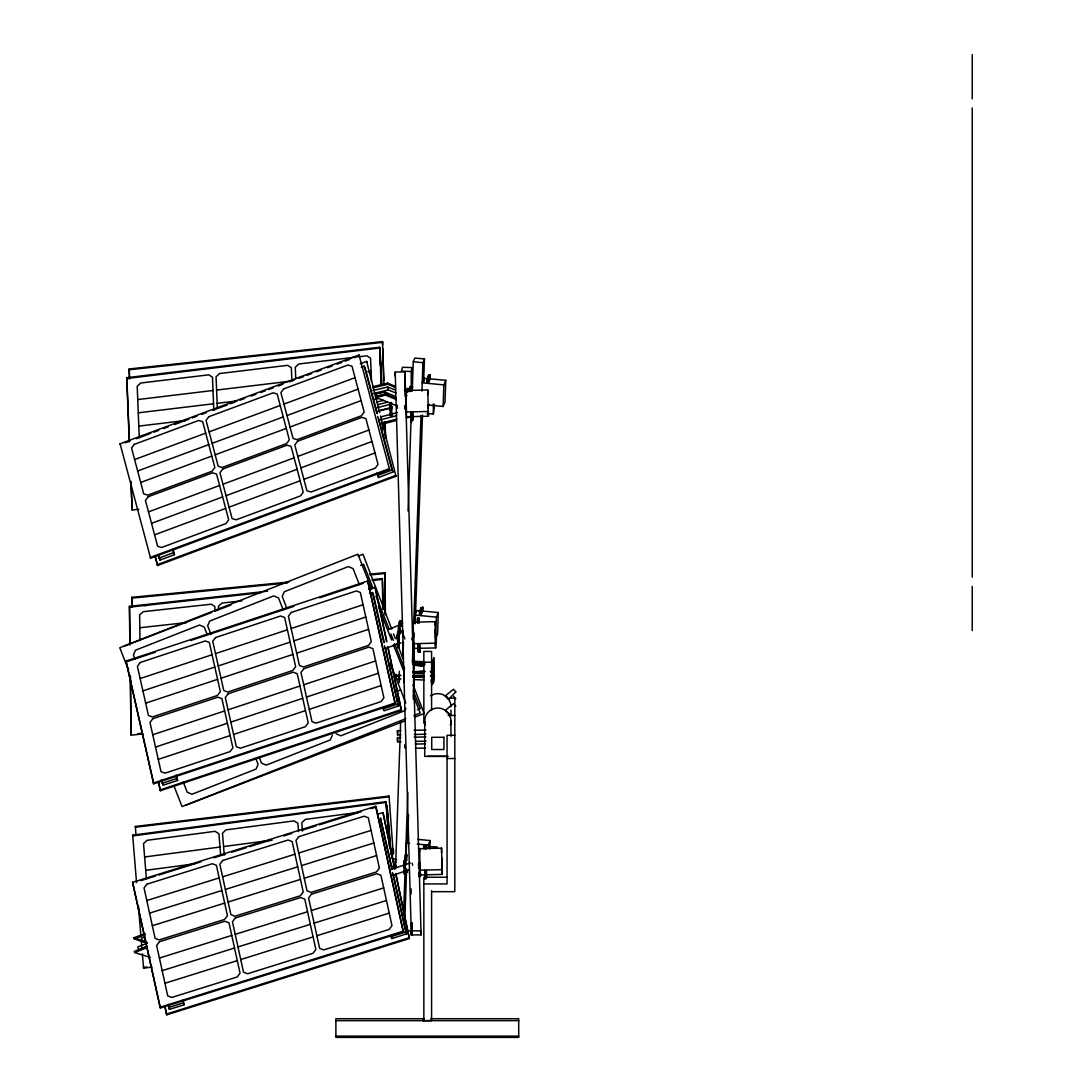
<?xml version="1.0" encoding="UTF-8"?>
<svg xmlns="http://www.w3.org/2000/svg" width="1092" height="1092" viewBox="0 0 1092 1092"><rect width="100%" height="100%" fill="white"/><g stroke="black" fill="none" stroke-linecap="round" stroke-linejoin="round"><path stroke-width="1.5" d="M399.358 678.651L399.303 680.917M403.917 671.362L403.876 682.582M411.343 934.902L411.343 930.834L421.103 930.834L421.103 934.888L411.343 934.902L395.208 372.085L404.955 371.853L421.103 934.888M395.195 375.989L395.208 372.085M404.955 371.853L405.187 396.219M404.136 870.693L404.286 874.173L404.258 871.252M405.828 395.249L405.842 390.499L427.777 389.981L428.378 416.229L412.544 416.612L412.653 420.516L411.138 420.557L411.029 411.889L406.456 411.998L406.456 416.748L411.015 416.639M405.446 870.638L405.501 874.146L405.173 860.824L405.228 865.519L407.848 792.246M410.305 391.578L410.292 386.486L411.82 386.445L411.93 390.349M410.292 386.486L410.333 391.182L411.807 391.195M411.138 420.557L411.083 414.318L411.083 415.506M428.378 416.229L428.392 411.466L412.558 411.848L412.667 416.516L411.138 416.557L411.029 411.889M411.82 386.445L411.834 390.513M412.653 420.516L412.558 411.848M411.124 418.605L412.653 419.328L412.667 416.939L411.138 416.98L408.039 511.124M413.745 648.443L413.131 622.194L435.066 621.676L435.681 647.925L413.745 648.443L413.759 643.693L418.318 643.584L418.373 649.999M417.581 622.931L419.11 622.126L419.096 622.89M417.622 622.877L417.581 619.369L417.608 620.12M419.232 622.044L419.11 618.14L417.594 618.181L417.649 621.594L417.635 620.42M435.681 643.161L419.847 643.543L419.942 652.211L418.427 652.238L418.359 648.825M418.427 651.05L418.441 648.675L419.956 648.634L419.956 651.023L418.413 650.3M418.318 643.584L418.427 652.238M419.151 622.836L419.11 618.14M419.628 851.856L419.628 848.675L424.201 848.566L424.092 844.662L425.607 844.621L425.73 848.539L441.564 848.156L442.178 874.405L420.243 874.938L420.147 871.621M420.243 874.938L419.628 848.675M424.092 844.662L424.146 848.088L424.133 846.901M426.426 876.398L426.44 878.691L424.925 878.732L424.87 875.388L424.87 876.494M442.178 869.655L426.344 870.037L426.453 877.504L424.925 877.545L424.87 872.508L424.884 873.682M424.925 878.732L424.815 870.065L420.256 870.174M425.593 849.385L425.607 849.03M425.607 848.197L425.607 845.809L425.621 846.573M425.607 844.621L425.634 848.989M426.344 870.037L426.453 874.283M427.764 394.731L427.777 389.981M435.053 624.842L435.066 621.676M441.55 852.907L441.564 848.156M413.677 679.047L413.54 699.508L413.704 679.047M395.795 678.787L395.85 674.255L395.864 678.801L400.832 679.019M401.201 626.276L401.501 624.337L401.597 625.074M408.053 391.441L408.381 389.489L408.312 391.427M428.692 404.682L427.627 408.176M390.39 413.936L390.499 415.997L390.172 402.47L390.294 410.865M390.363 410.196C390.431 408.585 390.267 411.725 390.349 410.019M391.659 412.462L391.714 415.97L391.4 402.443L391.4 404.299M397.474 635.257L397.788 647.692L397.638 644.212M412.639 386.923L411.834 390.062L410.292 390.049L410.346 388.725M404.245 871.007L403.972 860.66L404.149 867.99M412.585 417.199L412.639 418.222M413.691 644.403L413.499 636.54L413.486 637.387M419.888 648.784L419.901 649.958M420.188 870.884L419.997 863.035M425.675 848.047L425.662 846.873M397.338 638.424L397.72 631.818M391.482 406.661L391.564 407.739M405.419 870.119L405.268 865.192M398.962 636.882L399.085 634.834M413.704 669.246L413.677 665.833M397.638 638.41C397.529 634.356 397.679 642.465 397.652 639.12M397.897 631.722L398.048 632.828M395.536 868.222L400.655 722.003M402.934 657.084L403.467 641.809M412.257 390.622L413.267 361.766L414.837 358.04L424.46 358.94L423.682 381.012M403.549 914.973L405.091 870.652M412.38 662.694L413.035 643.939M413.281 637.114L413.458 632.009M413.745 623.477L421.034 415.52M421.935 391.141L422.891 362.68L424.46 358.94M405.815 864.618L406.565 843.051L408.49 838.506M413.991 636.65L414.114 633.333M414.455 623.368L414.755 615.083L416.666 610.524C423.409 610.797 420.01 615.724 422.345 608.312L420.829 608.162L419.97 610.96M414.414 645.904L413.868 661.738L423.764 662.339M415.192 623.832L422.495 414.974M404.818 919.928L406.606 868.973M407.493 843.488L408.517 814.605M413.39 675.32L413.759 665.137M424.024 381.613L424.146 378.296L427.149 378.583M428.241 383.415L430.152 378.869L445.782 380.33L443.871 384.889L428.241 383.415L428.678 378.76L427.177 378.624L426.74 383.278L422.222 382.855L424.146 378.296M419.874 612.271C418.837 615.779 420.475 604.326 419.26 615.506L414.755 615.083M420.761 615.642L422.686 611.097L438.315 612.557L436.39 617.116L420.761 615.642L421.212 610.988M430.152 378.869L430.289 374.938L428.787 374.802L428.255 378.173L428.146 377.368L428.31 375.935L429.811 376.085L429.757 378.323L430.289 374.938M422.686 611.097L422.822 607.179L421.007 607.766C424.365 607.056 421.294 613.254 422.345 608.312M420.488 874.283L420.379 876.521L418.85 876.466L418.837 872.549M420.748 874.242L420.679 875.347L419.164 875.293M427.477 404.982L443.106 406.456L443.871 384.889M428.091 848.402L428.214 845.085L430.125 840.54L417.622 839.366M436.39 617.116L435.64 638.683L437.551 634.124L438.315 612.557M445.782 380.33L445.031 401.897L443.106 406.456M429.838 848.825L430.125 840.54M398.58 636.745L398.921 631.858M390.431 412.53L390.499 414.919L390.472 413.677M407.234 390.417L407.18 389.38L406.893 390.431M393.407 853.357L393.352 852.306L393.079 853.357M421.075 608.913L421.062 607.848M432.009 668.754L432.077 673.982L433.524 672.822L433.401 664.496L433.66 673.286M397.42 638.138L397.515 636.595M399.099 631.763L399.112 632.951M405.924 397.092L406.238 395.727L406.251 397.092M406.77 394.935L406.756 395.959M399.399 622.972L399.699 621.607L399.727 622.972M391.468 857.411L391.782 856.046L391.482 858.367M406.633 856.497L406.825 855.173M391.509 851.241L391.482 849.576M405.105 855.104L405.036 860.51M431.176 676.48L432.173 675.675L431.517 682.391M400.355 626.453L400.805 624.72L401.337 625.839M428.651 378.869L428.583 380.999L428.869 378.351M429.033 404.668L429.265 404.354M406.756 854.34L406.838 860.387M427.177 378.624L427.081 380.862L428.31 375.935M420.829 608.162L420.952 609.896M411.206 371.485L412.203 367.622L402.498 367.267L401.501 371.13L411.206 371.485L411.302 390.199M427.068 413.718L433.374 413.95L434.548 404.272M435.148 645.659L436.363 640.949L436.322 634.329M399.959 628.064L399.849 630.234M398.744 637.196L398.689 634.138L398.703 637.414M429.811 376.085L428.856 378.351L427.409 378.31M422.508 607.903L422.822 607.179M332.35 735.203L330.275 739.939L266.216 765.11L261.479 763.049L259.186 757.22M405.896 708.271L404.859 710.633L340.786 735.803L336.049 733.742M399.208 642.819L398.73 642.41M398.717 627.955L398.594 630.275M432.05 673.641L433.497 672.344L433.756 657.575L433.401 673.122M432.077 673.982L433.101 672.481L433.579 673.232M431.941 671.239L433.428 671.211L432.227 672.003M448.621 699.289L445.427 696.054M432.896 665.751C433.947 654.886 433.387 671.403 433.292 664.837M432.582 676.303L431.831 676.303M431.818 671.075L432.063 659.582L432.173 661.684M431.995 672.713L433.469 671.798L430.78 672.235L432.2 672.017M388.561 629.552L402.661 623.587M147.174 943.215L137.769 946.982L138.807 949.808M140.377 949.18L146.642 946.668M146.915 946.409L134.289 951.419L134.698 952.552L150.464 957.466M134.698 952.552L147.324 947.542M360.578 565.369L363.595 564.223L372.945 588.028M417.362 709.745L420.379 708.599L413.377 691.168M397.488 691.113L400.641 689.871M405.896 718.645L182.05 806.578L173.956 785.94M413.841 715.533L420.229 713.049L413.336 695.563M124.297 646.068L211.821 612.394M214.947 611.165L230.917 605.05M358.176 556.074L362.994 554.245L391.728 629.101M405.036 720.87L185.422 805.35M414.537 717.198L424.133 713.526L413.076 684.848M147.092 943.201L134.33 938.943L133.934 937.796L145.045 933.537M134.33 938.943L145.441 934.684M361.315 367.24L364.196 366.134L365.178 368.127L377.341 413.568M377.668 416.448L392.001 470.01L377.614 475.525L378.596 477.518L392.983 472.003L378.651 418.441M144.663 937.182L141.496 938.383L142.479 941.236L147.12 942.874M142.479 941.236L145.645 940.035M360.278 363.8L366.639 361.411L367.035 362.216M157.18 564.714L395.618 475.47L396 476.262L157.576 565.519L155.078 556.442M173.246 549.74L174.447 554.695L160.033 560.059L159.036 558.053L173.464 552.688L172.659 549.399M359.036 355.037L389.571 469.492L150.614 558.244L120.093 443.789L359.036 355.037L359.418 355.842L354.641 357.616M125.252 442.82L130.03 441.045M136.404 438.67L150.737 433.347M153.917 432.173L158.709 430.398M163.486 428.61L168.264 426.835M174.638 424.474L188.971 419.151M192.151 417.963L196.929 416.188M201.706 414.414L206.497 412.639M212.858 410.278L227.204 404.955M230.385 403.767L235.162 401.993M239.94 400.218L244.717 398.443M251.092 396.082L255.869 394.308M260.647 392.519L265.438 390.745M268.618 389.571L273.396 387.797M278.173 386.022L282.951 384.248M289.325 381.872L294.103 380.098M298.88 378.323L303.658 376.549M306.852 375.375L311.63 373.587M316.407 371.812L321.185 370.038M327.559 367.676L332.337 365.902M337.114 364.127L341.892 362.353M345.086 361.165L349.863 359.391M134.603 459.541L205.719 433.128M209.104 431.872L280.221 405.46M283.934 404.081L355.05 377.668M137.647 471.007L208.763 444.594M212.148 443.338L283.265 416.926M286.978 415.547L358.094 389.134M140.691 482.473L211.807 456.06M215.192 454.818L286.295 428.405M290.022 427.013L361.138 400.6M148.485 511.889L219.601 485.476M222.986 484.234L294.103 457.821M297.816 456.429L368.932 430.016M151.529 523.355L222.645 496.942M226.03 495.7L297.133 469.287M300.86 467.895L371.976 441.482M154.573 534.821L225.689 508.408M229.061 507.166L300.177 480.753M303.904 479.361L375.006 452.948M395.14 866.447L395.877 866.174M385.135 648.539L401.105 642.847M369.56 593.502L372.468 592.506L373.382 594.376L384.288 642.628M398.594 705.841L397.679 703.958L383.128 708.94L384.043 710.81L398.594 705.841L385.421 647.611M389.489 869.969L410.401 862.912M393.052 875.211L409.131 869.778M368.536 589.421L375.006 587.264L375.375 588.028L386.677 640.949M160.019 789.98L401.133 709.65L401.501 710.401L160.387 790.731L158.258 781.708M126.03 661.042L367.622 581.026L367.977 581.777L395.29 703.808L153.699 783.824L126.03 661.042L153.699 783.824M126.372 661.793L155.364 652.197M190.8 640.458L293.885 606.319M319.656 597.788L363.145 583.387M140.158 678.555L212.066 654.736M215.493 653.617L287.387 629.797M291.155 628.542L363.049 604.736M142.916 690.867L214.824 667.048M218.25 665.929L290.144 642.11M293.912 640.854L365.806 617.035M145.673 703.166L217.581 679.361M221.007 678.241L292.902 654.422M296.669 653.166L368.564 629.347M152.744 734.752L224.652 710.947M228.064 709.814L299.972 686.008M303.726 684.752L375.634 660.933M155.501 747.064L227.395 723.245M306.483 697.065L378.392 673.245M230.821 722.126L302.73 698.32M158.258 759.377L230.153 735.558M233.579 734.438L305.487 710.619M309.241 709.377L381.149 685.558M153.344 783.06L394.949 703.043L395.29 703.808M162.08 783.373L176.672 778.555L177.587 780.452L162.995 785.271L161.398 780.043M406.552 933.851L405.692 932.008L391.045 936.731L391.905 938.574L406.552 933.851L393.366 874.337M378.037 814.086L382.896 812.557L383.237 813.308L394.772 868.399M166.421 1014.072L409.104 937.769L409.445 938.519L166.762 1014.823L164.674 1005.732M132.582 882.377L375.689 806.333L376.017 807.084L403.426 931.967L160.319 1008.012L132.582 882.377L160.319 1008.012M141.018 880.589L155.596 876.03M158.845 875.02L200.983 861.834M213.95 857.78L225.293 854.231M231.777 852.21L246.369 847.638M249.604 846.628L270.68 840.035M283.633 835.981L291.741 833.442M301.474 830.411L316.052 825.839M319.301 824.829L361.438 811.643M371.157 808.599L376.017 807.084M146.792 900.531L219.151 877.9M222.591 876.835L294.949 854.203M298.73 853.016L371.075 830.384M149.563 913.13L221.908 890.499M225.361 889.434L297.707 866.802M301.488 865.615L373.846 842.983M152.32 925.729L224.679 903.098M228.119 902.033L300.477 879.401M304.259 878.214L376.617 855.582M159.405 958.053L231.763 935.421M311.343 910.537L383.702 887.905M235.203 934.356L307.562 911.724M162.176 970.652L234.534 948.02M237.974 946.955L310.333 924.323M314.114 923.136L386.459 900.504M164.947 983.25L237.292 960.619M240.731 959.554L313.09 936.922M316.871 935.735L389.23 913.103M159.992 1007.261L403.098 931.217L403.426 931.967M184.111 1004.79L183.251 1002.934L168.577 1007.507L169.437 1009.363L184.111 1004.79L183.115 999.822M374.624 394.321L384.398 391.81L395.195 396.273M376.904 396.846L383.415 395.168M375.334 396.41L385.217 393.884L396.164 398.416M375.58 397.584L385.462 395.072L396.423 399.59M376.863 402.033L383.415 400.368M377.846 404.627L387.674 402.129M377.19 407.644L391.932 403.89M378.992 410.647L388.766 408.149M377.955 411.302L389.353 408.408M380.931 416.844L397.311 412.68M380.275 419.86L396.655 415.683M382.159 422.836L396.819 419.096M381.613 424.269L396.437 420.488M406.32 417.977L411.261 416.721M372.768 386.704L387.646 383.101L395.263 386.391M373.014 387.878L387.892 384.275L395.495 387.578M372.945 390.527L387.619 387.005L395.29 390.008M395.905 392.956L388.233 389.953L373.546 393.489L376.617 394.69M136.541 882.623L132.664 835.148L385.926 801.678L389.83 848.211M386.09 802.429L132.814 835.899L132.664 835.148M358.381 812.38L305.2 819.409L301.815 822.713L302.484 831.053M144.622 856.974L219.997 847.023M223.587 846.559L272.154 840.13M145.714 870.324L194.28 863.909M146.833 966.966L143.462 967.416L143.612 968.167L152.061 967.048M129.279 441.823L126.699 377.709L379.647 347.242L381.313 385.135M126.699 377.709L126.877 378.474L379.825 348.007M355.214 357.193L298.785 363.991L295.277 367.24L295.741 378.856M358.531 356.797L366.83 355.787L370.557 358.176L371.498 381.422M137.728 399.563L213.022 390.486M367.745 371.853L371.089 371.457M216.598 390.076L290.199 381.204M138.274 412.831L213.554 403.767M217.131 403.344L237.21 400.928M138.807 426.112L185.64 420.475M130.904 482.323L132.173 510.073L138.916 509.268M135.353 826.453L389.066 796.068L389.216 796.819L135.504 827.204L135.353 826.453L135.968 834.943M374.774 399.112L379.142 398.607L396.205 405.651M145.086 605.473L148.143 605.118M129.88 645.099L129.388 606.36L267.649 591.168M372.181 579.688L382.296 578.583L382.487 579.374L372.372 580.494M129.388 606.36L129.566 607.152L261.084 592.71M241.987 600.846L222.072 603.03L218.496 606.169L218.536 609.404M139.803 627.736L186.636 622.59M137.742 733.647L141.114 733.278M130.262 675.429L130.999 734.384L131.19 735.189L142.997 733.892M129.443 379.115L129.129 368.973L382.514 341.605L383.988 384.616M129.129 368.973L129.306 369.738L382.678 342.369M131.804 607.439L131.777 597.324L288.834 582.05M369.901 574.16L385.094 572.686L385.394 613.963M131.777 597.324L131.955 598.116L287.319 583.005M370.065 574.952L385.271 573.477M144.594 605.541L147.666 605.255M386.199 393.57L387.674 393.68M433.428 671.211L430.221 671.307M412.585 671.88L423.805 671.512M410.305 387.332L411.82 387.21M410.346 389.817C409.8 384.78 412.762 391.236 411.861 388.684M412.667 415.752L411.138 416.448M411.138 419.792L412.653 419.751M417.594 621.826L419.11 621.785M418.413 648.184L419.956 647.447C419.983 649.781 419.86 643.952 419.901 647.16M418.427 651.487L419.956 651.446M397.515 732.527L397.488 730.684L400.819 730.603M414.168 730.289L425.853 730.016M397.488 730.684L397.597 734.875L400.941 734.793M414.291 734.479L425.976 734.193M397.515 739.448L397.488 737.605L400.819 737.537M414.168 737.209L425.853 736.936M397.488 737.605L397.597 741.796L400.941 741.714M415.956 741.359L425.976 741.127M415.315 744.089L425.443 743.843M415.438 748.279L425.566 748.034M424.938 874.733L426.453 873.941M424.925 875.17L426.453 875.129M424.925 877.968L426.44 877.941M413.377 671.58L423.505 671.389M422.686 1018.795L423.846 1018.781M422.686 1020.72L431.586 1020.651L431.586 890.772M413.499 675.743L423.628 675.648M430.398 675.634L433.77 675.607M423.846 662.202L431.586 662.202M449.822 698.197L454.804 698.197L454.804 891.673L431.586 891.673M448.17 715.437L454.804 715.437M454.804 735.298L447.065 735.298L447.065 883.933L423.846 883.933M427.682 756.278L447.993 756.278M447.679 756.401L424.72 756.401L424.72 721.157M447.065 758.517L454.804 758.517M447.065 877.245L423.846 877.245L423.846 1020.72M423.914 1018.713L335.886 1018.713L335.886 1037.4L518.714 1037.4L518.714 1018.713L430.685 1018.713M335.886 1020.651L518.714 1020.651M335.886 1036.131L518.714 1036.131M423.696 672.658L413.745 672.604L423.846 672.768M423.723 673.163L413.759 673.095L423.846 673.273M413.854 675.388L423.914 675.498M413.772 673.314L423.751 673.491M412.858 663.854L424.774 664.086L412.858 663.786M414.059 663.759L423.669 664.004M396.137 676.303L399.44 676.439M412.639 676.781L424.201 677.122M412.612 676.235L424.16 676.603M419.41 649.003L417.895 648.948L418.045 648.102M412.708 676.33L424.31 676.753M412.708 676.904L424.31 677.327M429.333 846.655L437.223 846.955M413.254 663.458L425.047 663.922M396.096 675.197L401.023 675.388M414.045 679.593L423.969 680.029M423.696 661.67L413.759 661.534M412.653 677.026L424.215 677.545M407.493 930.766L412.339 931.053M423.505 665.137L413.581 664.509L423.655 665.26M413.581 665.001L423.519 665.642M413.663 665.083L423.641 665.765M413.759 661.342L423.682 662.025M413.581 665.219L423.519 665.97M413.267 361.766L422.891 362.68M428.487 375.539L430.043 375.757M426.876 379.347L428.378 379.497M419.929 610.537L421.43 610.674M419.396 611.588L420.898 611.725M406.565 843.051L409.568 843.338M417.267 844.061L428.214 845.085M393.325 858.667L396.56 859.595M392.697 861.042L395.946 861.984M393.161 865.123L396.287 866.106M393.079 866.611L396.232 867.594M133.934 937.796L140.308 939.939M404.381 390.349L407.425 391.673M445.427 710.469L448.17 713.554M445.127 695.836L447.106 697.474M445.127 710.237L447.106 711.875M432.227 673.368L431.913 669.969M453.521 696.218L455.801 698.743M455.801 706.224L453.521 703.698L445.522 710.128L448.703 713.622M432.814 681.08L432.036 679.811M448.744 699.453L448.211 698.73M448.744 713.868L448.211 713.131M392.001 470.01L392.983 472.003M397.065 405.774L396.519 404.832L397.597 408.244M173.464 552.688L174.447 554.695M389.571 469.492L389.189 468.686L150.246 557.439L150.614 558.244M120.093 443.789L120.475 444.594M375.935 595.973L389.175 629.279M390.909 634.043L393.407 640.39M394.662 643.57L404.641 668.946M371.649 589.161L357.903 554.204L119.765 647.747L128.515 669.997M378.46 606.62L391.578 639.98M393.407 644.744L404.04 671.744M359.377 584.657L353.098 568.645L348.362 566.571L284.289 591.741L282.227 596.478L286.786 608.135M390.349 663.649L405.787 702.989M283.087 609.595L278.515 597.952L273.778 595.877L209.719 621.048L207.644 625.784L211.07 634.534M207.125 634.384L204.272 627.095L199.536 625.034L135.463 650.204L133.401 654.941L135.108 659.309M255.815 758.531L258.094 764.359L256.033 769.096L191.96 794.266L187.223 792.205L183.224 782.008M393.516 633.879L395.4 638.656M397.188 643.434L403.289 659.363M404.873 639.038L403.863 635.79M407.275 871.034L407.685 872.167M412.735 865.342L412.121 863.281M364.196 366.134L376.795 413.213M377.3 472.645L378.596 477.518M366.639 361.411L379.661 412.653M380.494 415.956L396 476.262M155.05 555.596L157.576 565.519M159.227 556.756L160.033 560.059M158.231 554.75L159.036 558.053M372.468 592.506L383.756 642.41M384.507 645.741L397.679 703.958M367.622 581.026L394.949 703.043M384.398 391.81L385.039 394.758M392.26 869.382L380.425 817.949L391.782 869.191M392.506 872.494L405.692 932.008M391.168 935.271L391.905 938.574M375.689 806.333L403.098 931.217M427.463 411.356L427.723 412.53M380.152 350.764L381.872 385.012M385.217 393.884L385.462 395.072M382.541 581.654L383.292 609.213M388.083 647.556L401.501 710.401M375.006 587.264L386.664 641.837M387.715 646.805L401.133 709.65M158.627 782.473L160.387 790.731M395.809 873.409L409.445 938.519M382.896 812.557L394.772 869.328M395.823 874.337L409.104 937.769M165.015 1006.469L166.762 1014.823M387.646 383.101L387.892 384.275M387.619 387.005L388.233 389.953M176.563 775.457L177.587 780.452M175.989 775.224L176.672 778.555M168.441 1004.394L169.437 1009.363M392.069 857.943L392.724 852.661L392.888 853.63M399.303 678.596L399.262 674.624L399.303 676.153M390.786 849.317L386.964 805.268L390.144 844.048M385.926 801.678L389.667 847.46M298.553 831.585L297.87 823.245L294.021 820.884L225.88 829.893L222.495 833.21L224.256 854.899M220.68 855.364L218.905 833.674L215.056 831.312L146.915 840.321L143.53 843.638L146.383 878.664M138.479 906.36L140.964 936.895M141.237 940.28L141.796 947.064M142.356 953.848L143.612 968.167M389.066 796.068L393.243 853.808M413.677 644.417L413.636 643.666M397.474 635.257L397.611 638.847M404.108 866.447L404.149 865.601M418.495 863.322L418.645 868.454M405.364 866.42L405.187 861.711L405.2 862.789M403.972 861.82L404.013 862.776M391.523 407.057C391.523 403.999 391.605 410.619 391.578 407.398M383.388 422.44L383.661 429.252M380.562 360.974L381.395 381.381M383.101 423.928L383.306 429.033M382.882 423.942L383.074 429.006M379.647 347.242L380.385 365.806M380.589 370.87L381.135 384.37M382.76 424.87L382.896 428.241M291.878 380.999L291.346 367.731L287.619 365.342L219.56 373.532L216.066 376.795L217.335 408.326M213.814 410.415L212.476 377.218L208.749 374.829L140.704 383.019L137.196 386.281L139.271 437.728M126.877 378.474L129.388 440.895M131.013 481.395L132.173 510.073M397.57 636.24L397.474 634.165L397.515 639.066M404.026 861.629L404.108 865.328M431.886 669L432.091 674.788M412.653 416.694L412.599 414.291L412.612 415.465M406.251 405.596L406.347 409.227M404.723 405.637L404.832 409.268M397.638 643.638L397.747 645.427M398.894 641.304L399.003 647.665L398.689 635.23L398.703 636.295M424.106 849.03L424.078 845.85L424.092 846.6M412.039 638.042L412.093 639.926M398.853 638.465L398.826 637.742L398.839 638.82M398.839 639.27L398.88 640.158L398.867 638.765M390.335 406.797L390.185 403.562L390.185 404.641M385.135 421.785L385.599 436.991M382.514 341.605L382.623 344.99M382.719 348.375L383.715 380.466M385.012 422.713L385.49 437.919M129.306 369.738L129.566 378.187M435.148 629.729L435.681 647.925M441.7 857.875L442.178 874.405M431.913 670.611L431.886 669.901M419.874 649.603L419.942 652.211M417.594 618.181L417.704 622.085M424.815 870.065L424.938 873.969M405.842 390.499L406.456 411.998M397.761 644.758L397.788 646.614L397.775 645.358M418.413 647.147L418.373 646.014L418.386 647.542M398.812 642.533L399.003 646.587L398.853 642.669M390.199 404.955L390.253 409.118M390.349 409.09L390.322 407.152M398.853 639.898L398.867 640.595M391.564 408.203L391.605 410.305M404.122 865.642L404.013 863.089M424.911 876.794L424.925 877.545M419.942 650.259L419.956 651.023M412.653 415.765L412.667 416.516M412.639 418.577L412.653 419.328M411.083 418.304L411.07 417.226M410.305 391.236L410.292 390.472M405.228 863.062L405.337 865.301M398.867 642.983L398.908 642.601M405.228 746.164C405.146 740.239 405.364 752.593 405.296 746.682M397.57 733.032L397.597 734.875M397.57 739.953L397.597 741.796M411.07 888.874L411.138 893.979M411.479 922.958L411.629 934.902M382.296 578.583L382.882 608.913M214.974 611.397L214.906 606.551L211.261 604.204L143.216 611.684L139.639 614.823L139.967 640.663M129.566 607.152L130.044 644.212M130.439 676.221L131.19 735.189M433.319 404.013L433.374 413.95M420.352 872.604L420.379 876.521M412.203 367.622L412.312 389.776M413.595 648.798L413.663 662.434M413.759 678.269L413.8 688.438M411.438 419.123L411.452 422.522M402.784 630.029L402.812 636.854M402.839 641.96L402.921 657.288M385.094 572.686L385.23 614.851M131.955 598.116L131.982 606.551M972.235 54.6L972.235 98.812M972.235 107.958L972.235 577.218M972.235 586.363L972.235 630.575M450.955 710.1L450.955 715.137M450.955 721.157L450.955 736.267M431.586 710.442L431.586 651.433L423.846 651.433L423.846 723.177M399.303 671.28L399.303 682.582M431.422 676.63A5.801 0.764 -90 0 1 432.637 674.569A5.801 0.764 -90 0 1 432.473 684.002A5.801 0.764 -90 0 1 431.367 679.606M433.087 673.109A5.801 0.764 -88.3 0 1 434.138 672.617A5.801 0.764 -88.3 0 1 434.07 680.371A5.801 0.764 -88.3 0 1 433.019 682.213M401.146 630.548A6.77 0.928 -84.6 0 1 399.535 632.35A6.77 0.928 -84.6 0 1 400.655 621.703A6.77 0.928 -84.6 0 1 401.692 625.416M399.099 633.729A6.77 0.928 -84.6 0 1 398.471 627.559A6.77 0.928 -84.6 0 1 400.232 620.72M407.562 392.042A6.77 0.928 -84.6 0 1 409.213 391.578M405.828 397.065A6.77 0.928 -84.6 0 1 406.784 389.885A6.77 0.928 -84.6 0 1 407.876 389.107M391.496 855.637A6.77 0.928 -84.6 0 1 392.888 848.743A6.77 0.928 -84.6 0 1 393.502 853.384M392.97 858.517A6.77 0.928 -84.6 0 1 392.697 859.95M390.472 853.78A6.77 0.928 -84.6 0 1 392.219 849.303M430.548 695.836A13.118 13.118 0 0 1 450.955 706.742M425.279 724.965A13.118 13.118 0 0 1 437.837 708.026A13.118 13.118 0 0 1 450.395 724.965M412.025 922.958L411.943 934.888L412.025 922.958M392.397 851.364C392.82 853.507 392.82 847.16 392.397 851.364M400.573 623.395C400.996 625.539 401.01 619.178 400.573 623.395M419.178 621.457L419.11 619.437L419.178 621.457M400.273 632.2C400.559 634.943 400.791 628.05 400.273 632.2M379.293 393.161L381.053 392.82L379.374 393.12M134.33 444.362L131.559 448.075L143.734 493.939L147.789 495.113L212.08 471.225L214.851 467.526L202.675 421.662L198.621 420.488L134.33 444.362M148.212 496.723L145.441 500.423L157.617 546.287L161.671 547.461L225.962 523.573L228.719 519.874L216.557 474.01L212.503 472.836L148.212 496.723M208.831 416.707L206.06 420.406L218.223 466.284L222.29 467.444L286.582 443.57L289.339 439.871L277.177 393.994L273.109 392.833L208.831 416.707M222.713 469.055L219.942 472.768L232.105 518.632L236.172 519.792L300.45 495.918L303.221 492.219L291.059 446.355L286.991 445.181L222.713 469.055M283.661 388.902L280.89 392.615L293.065 438.479L297.12 439.639L361.411 415.765L364.168 412.066L352.006 366.202L347.952 365.028L283.661 388.902M297.543 441.25L294.772 444.963L306.934 490.827L311.002 491.987L375.293 468.113L378.05 464.414L365.888 418.55L361.834 417.376L297.543 441.25M140.267 662.475L137.401 666.243L148.43 715.478L152.471 716.953L217.472 695.427L220.338 691.673L209.309 642.424L205.269 640.949L140.267 662.475M152.853 718.686L149.986 722.44L161.015 771.689L165.042 773.163L230.043 751.637L232.91 747.87L221.894 698.634L217.854 697.16L152.853 718.686M215.602 637.537L212.735 641.304L223.764 690.54L227.791 692.014L292.793 670.488L295.659 666.734L284.643 617.485L280.603 616.011L215.602 637.537M228.173 693.748L225.307 697.501L236.336 746.751L240.376 748.225L305.378 726.699L308.244 722.931L297.215 673.696L293.175 672.222L228.173 693.748M291.264 612.476L288.397 616.229L299.426 665.478L303.453 666.953L368.454 645.427L371.321 641.659L360.305 592.424L356.265 590.949L291.264 612.476M303.835 668.686L300.969 672.44L311.998 721.676L316.038 723.15L381.04 701.624L383.906 697.87L372.877 648.621L368.837 647.147L303.835 668.686M146.915 884.179L144.035 887.933L155.091 938.328L159.145 939.925L224.556 919.464L227.45 915.697L216.38 865.301L212.326 863.717L146.915 884.179M159.528 941.7L156.647 945.454L167.704 995.849L171.772 997.446L237.169 976.985L240.063 973.218L229.006 922.822L224.938 921.238L159.528 941.7M222.713 860.469L219.833 864.236L230.89 914.632L234.944 916.229L300.355 895.768L303.235 892L292.178 841.604L288.124 840.021L222.713 860.469M235.326 917.99L232.446 921.757L243.502 972.153L247.556 973.75L312.967 953.289L315.861 949.521L304.791 899.126L300.737 897.528L235.326 917.99M298.853 836.649L295.959 840.417L307.016 890.813L311.084 892.396L376.494 871.935L379.374 868.181L368.318 817.785L364.25 816.188L298.853 836.649M311.466 894.171L308.572 897.938L319.642 948.334L323.696 949.917L389.107 929.456L391.987 925.702L380.931 875.306L376.877 873.709L311.466 894.171M455.801 691.823L448.703 699.221L445.522 695.727L453.521 689.298L455.801 691.823M433.497 672.344L433.497 672.344M424.911 671.525L412.994 671.99L424.911 671.498M443.939 737.291L431.722 737.291L431.722 749.508L443.939 749.508L443.939 737.291M399.426 675.825L396.123 675.716L399.44 675.839"/></g></svg>
